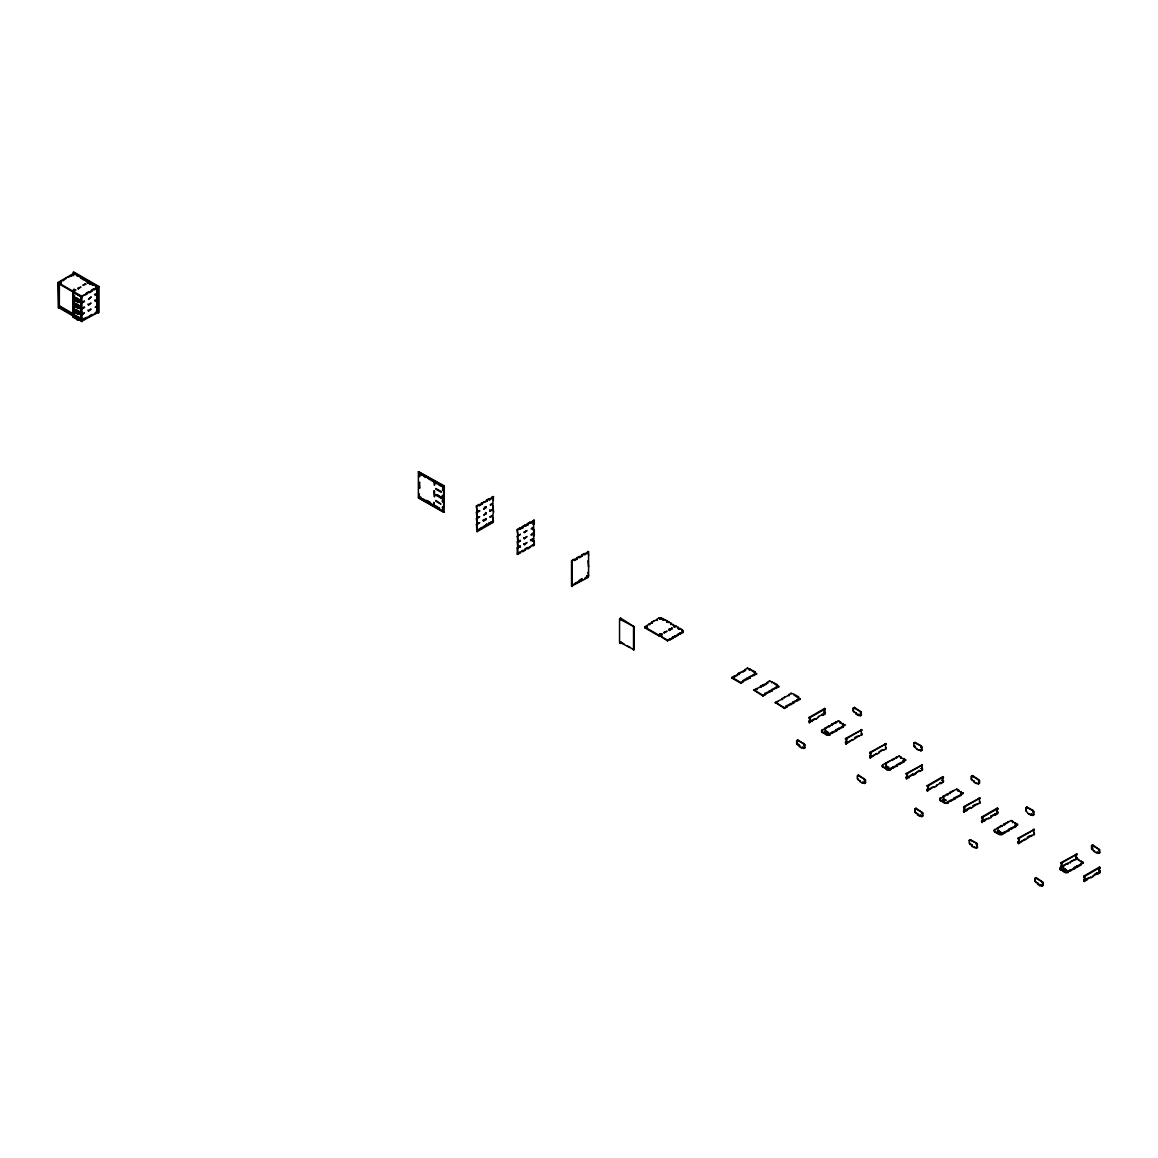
<?xml version="1.0" encoding="UTF-8"?>
<svg xmlns="http://www.w3.org/2000/svg" width="1158" height="1158" viewBox="0 0 1158 1158"><rect width="100%" height="100%" fill="white"/><g stroke="black" fill="none" stroke-linecap="round" stroke-linejoin="round"><path stroke-width="1.5" d="M59.796 283.681C61.302 280.583 60.187 284.926 60.433 282.523L61.056 283.681L59.854 283.276M73.345 314.556L60.433 307.102L61.056 306.74L60.433 307.898L60.433 306.363C61.432 307.695 58.957 305.871 60.998 307.869M61.056 307.536L59.854 307.203M73.055 275.792L73.692 271.942L98.966 286.533L98.966 312.646L96.432 311.907M65.485 278.137L66.107 278.499L58.537 282.885L58.537 308.26L57.9 282.523L74.329 273.042M73.055 273.766L74.952 273.404M68.004 277.413L75.588 273.766M59.796 282.885L61.056 282.885M77.485 274.851L76.848 275.951M78.107 275.951L78.744 276.313M81.277 277.052L80.64 278.137M82.696 277.862L82.059 278.962L84.592 280.424L85.214 279.324M86.01 280.511L86.647 280.873M73.345 291.512L75.907 289.992L72.751 291.092L72.751 315.743M78.426 288.53L80.959 287.083L77.803 288.168L78.426 289.268M89.803 281.973L87.907 283.059L89.166 281.611L89.166 282.335M74.763 292.395L73.504 293.133M93.755 284.246L93.118 285.346L89.166 283.059M73.504 296.043L74.763 296.043M74.141 297.143L77.962 298.619M59.348 283.435L59.348 306.479L59.984 306.117M96.273 285.708L95.636 286.808L97.069 287.618M76.689 297.896L76.066 298.981M95.549 287.763L96.809 287.763L96.809 292.873M97.692 286.533L96.432 287.256L97.069 288.356L94.536 289.804L93.899 288.718L91.381 290.18L92.003 291.266L89.484 292.728L88.848 291.628L86.329 293.09L86.951 294.19L80.51 296.448L81.784 297.172M57.9 282.523L81.9 296.376L98.966 286.533M79.222 299.343L78.585 300.443L77.325 298.981M74.141 302.397L74.763 302.035L73.504 302.035L74.141 303.845M81.147 300.458L80.51 300.096L80.51 301.558L81.9 302.354L84.433 300.892L84.433 301.63L80.51 303.164L81.147 296.81L73.504 292.395L73.504 297.505A2.678 1.549 0 0 0 73.504 299.69L77.354 301.92A2.678 1.549 0 0 0 81.147 301.92M94.536 294.335L97.692 293.235L97.069 286.894M73.504 308.014L74.763 308.014M79.222 305.336L78.585 306.421L77.325 304.959M81.147 306.436L80.51 306.074L80.51 307.536L81.9 308.332L84.433 306.884L84.433 307.608L80.51 309.143L81.147 302.788M88.529 304.511L91.062 303.049L88.529 305.234L87.907 304.149M94.536 300.313L97.692 299.227L97.069 298.851M74.141 315.816L74.763 313.992M80.51 312.79L81.784 312.052M76.689 315.83L76.066 316.93L77.325 317.654L77.325 316.93M81.147 314.021L81.147 315.483L84.433 312.863L81.9 314.325L77.325 310.952M88.529 310.489L91.062 309.027L88.529 311.212L87.907 310.127M80.51 318.768L81.784 318.045M97.069 310.822L96.432 311.184L98.329 311.545L97.692 311.184M83.796 318.479L86.951 317.379L86.329 317.741M97.069 311.545L94.536 313.731M81.277 314.687L81.277 321.388L92.003 314.469L89.484 316.655M94.189 313.934L97.069 312.269L97.069 305.567L97.692 305.929L95.173 307.391L97.692 305.205L97.069 293.611L97.692 293.973L95.173 295.42L95.173 294.697M81.277 321.388L97.692 312.646L97.692 287.256L73.692 273.404M418.371 471.668L444.281 485.897L443.644 512.372L418.371 497.781L418.371 471.668L443.644 486.259L443.644 512.372M419.645 473.13L419.645 476.778L419.008 472.768L420.267 472.768M420.267 473.492L422.163 475.316L420.267 474.23M423.437 475.316L425.956 477.501L423.437 476.054M431.326 479.875L437.637 483.523M431.326 480.613L434.482 481.699M433.859 482.061L434.482 485.347L435.119 482.061M438.433 483.986L441.589 485.81M418.371 497.781L444.281 512.01M422.8 498.881L419.645 497.781L419.008 493.771L419.008 497.419M435.9 488.502L441.589 491.788M442.385 486.259L443.007 485.897L443.007 490.268L442.385 486.259L444.281 485.897M424.06 499.605L423.437 499.243L426.593 501.067L426.593 500.343L425.956 501.428M442.385 489.906L443.644 489.906L443.007 490.268M435.9 494.48L441.589 497.766L437.796 494.842M425.319 501.79L426.593 501.067M428.011 501.153L427.374 502.254L428.011 501.153L430.53 502.615M442.385 495.667L443.644 495.667L442.385 495.667L442.385 501.501L443.644 501.501L442.385 501.501M441.589 497.043L440.966 498.128L441.589 497.766M435.9 500.459L440.966 504.106L435.9 501.197M431.326 503.802L437.637 507.45M434.482 504.902L433.859 505.264L433.859 502.34L434.482 505.626L437.637 506.726M442.385 507.262L443.644 507.262L442.385 507.262L443.007 511.271L443.007 506.9M476.43 505.916L477.053 512.27L476.43 505.916L478.949 504.454L479.586 505.554L478.949 504.454M481.482 503.006L482.119 504.092L481.482 503.006L487.171 501.182L486.534 500.082L487.171 501.182M486.534 500.082L489.067 498.62L489.689 499.72L489.067 498.62M493.482 496.796L492.222 498.258L491.585 497.158L493.482 496.796L492.845 503.151L490.326 504.599L490.326 505.337L492.845 503.875L493.482 512.039L492.845 505.843M477.053 506.278L481.482 503.73M482.119 503.368L486.534 500.806M487.171 500.444L491.585 497.897M479.586 505.554L482.119 504.092M489.689 499.72L492.222 498.258M476.43 511.894L479.586 510.808L476.43 512.632L477.053 518.248L477.053 512.994M486.215 506.972L483.697 509.158L486.215 506.972L484.319 507.334L484.956 507.711M476.43 512.632L479.586 510.808M476.43 518.61L479.586 516.786L476.43 518.61L477.053 524.227L477.053 518.972M486.215 512.951L483.697 515.151L486.215 513.689L485.593 512.589L486.215 513.689M489.689 510.953L492.845 509.129L490.326 511.315L489.689 510.215L490.326 511.315M493.482 512.039L492.845 515.107L489.689 516.931M483.06 520.029L486.215 518.943L483.697 521.129L483.697 520.391M476.43 524.588L479.586 522.765L476.43 524.588L477.053 531.667L492.845 522.548L492.845 517.438M483.06 520.767L486.215 518.943M490.326 517.293L492.845 515.831L493.482 521.447M478.949 529.119L482.119 527.295L482.119 528.019M477.863 530.465L487.171 524.371L484.015 526.195M487.909 524.675L492.222 521.447L489.067 523.271L489.689 523.648L489.067 522.548M517.25 529.481L517.872 535.836L517.25 529.481L519.768 528.019L520.405 529.119L519.768 528.019M522.301 526.572L522.938 527.657L522.301 526.572L524.82 525.11L525.457 526.195L524.82 525.11M527.353 523.648L527.99 524.748L527.353 523.648L529.886 522.186L530.509 523.286L529.886 522.186M534.301 520.362L532.405 521.462L534.301 520.362L534.301 524.009L533.042 524.009L534.301 524.009M517.872 529.843L522.301 527.295M522.938 526.933L527.353 524.371M527.99 524.009L532.405 521.462M520.405 529.119L522.938 527.657M525.457 526.195L527.99 524.748M530.509 523.286L533.042 521.824M517.25 536.197L520.405 534.374L517.25 536.197L517.872 541.814L517.872 536.559M533.664 524.371L533.664 526.716L531.146 528.902L533.664 527.44L534.301 535.604L534.301 529.771L533.042 529.771L534.301 529.771M524.516 532.723L527.035 530.538L523.879 532.362L525.775 531.276M517.25 541.452L520.405 540.352L517.25 542.176L517.872 547.792L517.872 542.537L520.405 541.076M524.516 538.716L527.035 536.516L523.879 538.34L524.516 538.716L523.879 537.616M533.664 535.242L533.042 535.604L534.301 535.604M517.25 547.43L520.405 546.33L517.25 548.154L517.25 554.132L520.405 553.046L519.768 551.946L517.25 554.132M530.509 539.773L533.664 538.673L533.664 535.98M517.25 548.154L520.405 546.33M530.509 540.496L533.664 538.673M524.516 544.694L527.035 542.509L523.879 544.332L524.516 544.694L523.879 543.594M534.301 541.379L533.042 541.379L534.301 541.379L534.301 545.027L533.664 539.411L531.146 540.858L531.146 540.135M524.82 549.037L527.353 547.575L527.99 548.66L527.353 547.575M520.405 552.308L530.509 546.475L529.886 546.837M530.509 546.475L533.664 544.651M522.938 551.584L522.301 550.484L522.938 551.584L525.457 550.122M527.99 548.66L530.509 547.213M532.405 544.651L533.042 545.751L534.301 545.027M587.96 577.451L586.686 576.004L587.96 577.451L571.531 586.209L571.531 560.819L574.064 559.372L574.686 560.458L574.064 559.372M576.583 557.91L577.22 558.996L576.583 557.91L579.116 556.448L579.738 557.548L579.116 556.448M581.634 554.986L582.271 556.086L581.634 554.986L584.168 553.538L584.804 554.624L584.168 553.538M588.582 551.715L586.686 552.8L588.582 551.715L588.582 566.957L587.96 560.747M571.531 560.819L576.583 558.634M577.22 558.272L581.634 555.724M582.271 555.348L586.686 552.8M574.686 560.458L577.22 558.996M579.738 557.548L582.271 556.086M584.804 554.624L587.323 553.162M588.582 566.957L588.582 576.366L587.96 572.356M579.116 580.375L581.634 578.913L582.271 580.013L581.634 578.913M583.024 579.579L574.064 584.023L577.22 582.199M579.116 581.099L582.271 579.275M619.993 642.343L620.63 643.501L620.63 641.966L619.544 642.082L619.544 619.038L620.63 618.126L634.179 626.753L634.179 649.797L620.63 642.704M619.993 619.284L619.993 618.488M620.63 618.126L620.63 619.66L621.253 619.284M620.63 619.66L634.179 626.753M646.584 625.899L654.169 620.789L657.324 619.689L657.324 620.427L656.687 619.327L659.22 617.865L663.635 618.965L663.013 620.051L663.635 618.965M651.636 622.251L652.272 623.337L651.636 622.251L654.169 620.789M644.688 626.985L647.221 625.523L644.688 627.708L644.688 626.985L658.902 635.192L661.435 633.73L662.058 634.83L661.435 633.73M659.22 617.865L659.843 618.965L661.739 618.604L667.428 621.151L666.791 622.251L667.428 621.151M621.253 642.343L619.993 643.139L621.253 642.343L624.133 643.993M670.743 624.524L671.379 623.424L664.909 619.689M671.379 623.424L670.743 623.8L675.331 626.435L672.798 624.249M660.161 634.164L660.798 633.802L660.161 634.902L659.539 633.802L660.798 633.802M669.006 629.359L672.161 628.258L669.642 630.444L669.006 629.359L669.642 630.444M675.331 625.711L674.057 626.435L674.694 626.796M644.688 627.708L658.902 635.916L662.058 634.092M663.954 633.006L667.109 631.182L663.954 632.268L664.591 632.644M669.006 630.082L672.161 628.258M674.057 627.173L675.954 626.073L678.487 627.535L677.85 628.62L679.905 629.084L677.85 627.897L678.487 627.535M681.801 630.184L683.22 630.994L683.22 632.456L672.48 637.204L673.116 638.29L672.48 637.204M673.116 638.29L667.428 640.837L659.539 635.554L667.428 640.113L678.168 635.38L677.531 634.28L683.22 631.732L681.801 630.907M683.22 630.994L683.22 632.456M751.412 670.366L756.623 674.101L746.838 678.298L742.727 680.672L743.364 681.773L740.831 683.22L731.668 677.937L740.831 672.653M738.312 673.377L738.934 674.477L738.312 673.377L745.578 669.917L742.828 672.219M745.578 670.641L744.941 669.556L747.46 668.094L755.204 671.828L754.567 672.928L755.204 671.828M731.668 677.937L737.574 675.259M747.46 668.094L749.515 670.004L750.152 668.904M749.356 676.837L749.993 677.937L749.356 676.837L756.623 673.377M731.668 677.213L740.831 682.496L749.993 677.937M765.51 694.554L764.873 693.454L765.51 694.554L762.977 696.016L753.815 689.994L766.35 684.219M760.459 686.158L761.081 687.259L760.459 686.158L767.711 682.699L767.711 683.423L767.088 682.337L769.607 680.875L777.351 684.61L776.714 685.71L777.351 684.61M764.873 693.454L778.769 686.897L773.558 683.148M771.503 689.632L772.14 690.718L771.503 689.632L778.769 686.158M753.815 689.994L762.977 695.278L772.14 690.718M786.977 706.945L786.34 705.859L786.977 706.945L784.458 708.406L775.295 702.385L782.562 698.925L782.562 699.649L781.925 698.564L789.191 695.09L788.555 694.728L789.191 695.828M788.555 694.728L791.088 693.266L793.766 694.091L798.817 697.015L798.195 698.1L800.236 699.287L793.766 694.814M775.295 703.123L777.814 701.661M786.34 705.859L800.236 699.287M792.984 702.023L793.606 703.123L792.984 702.023L800.236 698.564M775.295 702.385L784.458 707.683L793.606 703.123M815.594 718.8L816.216 718.438L809.022 722.592L809.022 721.13L810.282 721.13L810.282 718.221L809.022 717.482L824.684 708.435L825.321 709.536L824.062 709.536L824.062 712.459L825.321 712.459L825.321 713.907L822.788 715.369L822.166 714.283L822.788 715.369M809.022 718.221L825.321 708.812M809.022 721.13L810.282 721.13M824.062 712.459L825.321 712.459M812.178 721.492L811.555 720.406L814.248 718.843M818.113 716.614L824.684 713.545M816.216 719.161L818.749 716.976M797.254 744.782L799.816 745.52L796.632 743.682L796.632 740.758L797.891 740.034L804.897 744.811L804.897 747.735L803.638 748.459L801.712 747.344M853.171 708.117L854.445 707.379L860.814 711.794L853.808 707.755L853.171 711.026L853.171 708.117L853.808 708.479M796.632 743.682L797.254 740.396L804.274 743.711M824.872 728.831L832.081 724.676L831.444 724.3L832.081 725.4M831.444 724.3L838.653 720.884L840.578 721.984L839.941 723.084M832.79 724.257L838.653 720.884M853.171 711.026L854.445 711.765M825.538 730.669L824.916 731.031L828.071 732.855L825.538 730.669L824.916 731.769L828.071 732.855M840.578 721.984L839.941 722.36L845.022 725.299L835.931 729.815L836.568 730.915L835.931 729.815M853.808 712.127L856.37 712.879M799.179 745.882L799.816 746.259M855.733 713.241L860.191 715.803L861.451 715.079L860.814 711.794M803.638 744.087L804.274 744.449M803.638 744.811L804.897 744.811M860.191 712.156L861.451 712.156M828.071 732.131L827.434 733.217M858.889 714.327L858.266 715.427L858.889 714.327L860.814 715.441L860.814 712.532M829.36 733.607L829.996 734.708L829.36 733.607L843.14 727.108L842.503 726.023L843.14 727.108M842.503 726.023L845.022 724.561M829.36 734.331L836.568 730.915M845.47 743.639L852.679 739.484L846.107 744.001L845.47 742.177L846.73 742.177L846.73 739.253L845.47 738.529L861.769 729.844L860.51 730.582M845.47 739.253L861.769 729.844M845.47 742.177L846.73 742.177M854.561 737.66L857.267 736.097M861.132 733.868L861.769 733.492L861.769 734.954L858.614 736.054M852.679 740.208L859.236 735.692L859.236 736.416M869.658 757.607L876.867 753.438L870.295 757.969L869.658 756.145L870.917 756.145L870.917 753.221L869.658 752.497L885.957 743.812L884.698 744.551M869.658 753.221L885.957 743.812M869.658 756.145L870.917 756.145M882.801 750.022L883.438 749.646L878.763 752.353L881.455 750.066M885.32 747.822L885.957 747.46L885.957 748.922L883.438 750.384M876.867 754.176L879.385 752.714M857.89 779.059L858.527 779.421L857.267 778.697L857.267 775.773L858.527 775.049L864.91 779.464L857.89 775.411L857.89 776.135L858.527 775.049M914.444 746.403L915.081 746.765L913.821 746.041L913.821 743.118L915.081 742.394L921.464 746.085L922.086 750.095L920.827 750.818L918.902 749.704L919.539 750.066M913.821 743.118L915.081 742.394M913.821 746.041L915.081 746.041M885.523 763.108L886.145 764.208L885.523 763.108L894.787 758.49M892.08 760.053L899.288 755.885L901.214 757.737M888.215 762.282L882.989 764.57A2.678 1.549 0 0 0 882.989 766.755L886.84 769.708A2.678 1.549 0 0 0 890.632 769.708L889.995 768.623L890.632 769.708M859.829 780.897L860.452 781.259L857.89 779.783M885.552 766.046L888.707 767.87M900.577 758.099L901.214 756.999M885.552 766.77L886.174 765.684M914.444 747.142L917.006 748.618M914.444 743.494L914.444 742.756L921.464 746.085M920.827 746.447L921.464 746.809M864.91 780.188L865.547 779.826L865.547 782.736L864.273 783.474L862.348 782.359L862.348 783.083L862.985 781.997L864.91 783.097L864.273 779.826M920.827 747.171L922.086 747.171M888.707 767.146L888.07 768.232M896.567 764.83L897.204 765.916L896.567 764.83L905.672 760.299L900.577 757.361M920.827 750.818L922.086 750.095M889.995 768.623L903.776 762.123L903.139 761.038L903.776 762.123M903.139 761.038L905.672 759.576M889.995 769.346L897.204 765.916M909.262 777.554L908.639 776.453L909.262 777.554L906.106 778.639L906.106 777.192L907.38 777.192L907.38 774.268L906.106 773.544L922.405 764.859L921.146 765.583M906.106 774.268L922.405 764.859M906.106 777.192L907.38 777.192M909.985 775.686L912.678 774.123L913.315 775.223L912.678 774.123M919.886 771.431L919.886 770.692L915.211 773.399L919.249 770.331L919.886 771.431L922.405 769.969L922.405 768.507L921.146 768.507L922.405 768.507M909.262 776.815L915.211 773.399M913.315 775.223L915.833 773.761M933.724 787.006L934.361 786.644L927.153 790.798L927.153 789.336L928.426 789.336L928.426 786.427L927.153 785.689L942.829 776.642L943.452 777.742L942.192 777.742L942.192 780.666L943.452 780.666L943.452 782.113L940.933 783.575L940.296 782.49L940.933 783.575M927.153 786.427L943.452 777.018M927.153 789.336L928.426 789.336M942.192 780.666L943.452 780.666M927.153 790.798L932.378 787.049M936.894 785.182L936.257 785.544L940.933 782.851M934.361 787.368L936.894 785.906M914.762 808.964L916.021 808.241L922.405 812.655L915.399 808.602L914.762 811.888L914.762 808.964L915.399 809.341M971.316 776.323L972.575 775.585L978.959 780L971.953 775.961L971.316 779.233L971.316 776.323L971.953 776.685M943.017 796.313L943.654 797.399L943.017 796.313L950.211 792.883L949.589 792.506L950.211 793.606M949.589 792.506L956.783 789.09L958.708 790.19L958.086 791.29M914.762 811.888L916.021 812.612M945.71 795.474L940.484 798.499A2.678 1.549 0 0 0 940.484 800.685L944.349 802.914A2.678 1.549 0 0 0 948.127 802.914L947.505 801.814L948.127 802.914M950.935 792.463L953.627 790.914M971.316 779.233L972.575 779.971M915.399 812.988L917.947 813.727M943.683 798.875L943.046 799.237L946.202 800.337L943.683 798.875L943.046 799.975L944.306 800.699L944.306 799.975M958.708 790.19L958.086 790.567L963.166 793.505L954.076 798.021L954.699 799.121L954.076 798.021M971.953 780.333L974.5 781.085M917.324 814.088L921.782 816.665L923.042 815.941L922.405 812.655M973.878 781.447L974.5 781.809M921.782 813.017L923.042 813.017M978.322 780.376L979.596 780.376L979.596 783.286L978.322 784.009L976.397 782.909M920.48 815.189L919.843 816.289L920.48 815.189L922.405 816.303L922.405 813.379M963.166 793.505L960.604 792.014M947.505 801.814L961.27 795.314L960.633 794.229L961.27 795.314M960.633 794.229L963.166 792.767M947.505 802.537L954.699 799.121M970.172 808.052L970.809 807.691L963.615 811.845L963.615 810.383L964.875 810.383L964.875 807.459L963.615 806.735L979.9 798.05L978.64 798.788M963.615 807.459L979.9 798.05M963.615 810.383L964.875 810.383M970.172 807.314L966.134 809.659L966.771 810.021M972.706 805.867L975.398 804.303M979.277 802.074L979.9 801.698L979.9 803.16L976.744 804.26M963.615 811.845L966.771 810.745M970.809 808.414L977.381 803.898L977.381 804.622M988.165 818.431L988.802 818.069L981.593 822.223L981.593 820.776L982.867 820.776L982.867 817.852L981.593 817.128L997.27 808.081L997.892 809.167L996.633 809.167L996.633 812.091L997.892 812.091L997.892 813.553L995.373 815.015L994.736 813.915L995.373 815.015M981.593 817.852L997.892 808.443M981.593 820.776L982.867 820.776M996.633 812.091L997.892 812.091M984.763 821.138L984.126 820.038L986.819 818.489M990.698 816.245L991.32 817.345L990.698 816.245L993.39 814.696M991.32 816.607L997.27 813.191M988.802 818.807L991.32 817.345M969.839 844.414L972.387 845.166L969.203 843.314L969.203 840.404L970.462 839.666L976.845 843.357L977.482 847.366L976.208 848.09L974.283 846.99L974.92 847.352M1025.756 807.748L1027.016 807.025L1033.399 810.701L1034.036 814.711L1032.762 815.449L1028.318 813.611L1025.756 810.672L1025.756 807.748L1026.393 808.11M969.203 840.404L970.462 839.666M1025.756 810.672L1026.393 807.387L1033.399 810.701M997.458 828.462L1004.652 824.308L1004.029 823.946L1004.652 825.032M1004.029 823.946L1011.224 820.515L1013.149 821.63L1012.526 822.716M1005.376 823.903L1008.705 821.977M998.124 830.315L997.487 830.677L1000.642 832.501L998.124 830.315L997.487 831.401L1000.642 832.501M971.765 845.528L972.387 845.89M969.839 840.766L969.839 840.042L976.845 843.357M976.208 843.719L976.845 844.081M1032.762 811.063L1033.399 811.44M976.208 844.443L977.482 844.443M1032.762 811.801L1034.036 811.801M1000.642 831.762L1000.02 832.863M1011.224 820.515L1017.607 824.93L1008.517 829.446L1009.139 830.547L1008.517 829.446M1031.474 813.973L1030.837 815.058L1031.474 813.973L1033.399 815.087L1033.399 812.163M976.208 848.09L977.482 847.366M1001.945 833.239L1002.567 834.339L1001.945 833.239L1015.711 826.754L1015.074 825.654L1015.711 826.754M1015.074 825.654L1017.607 824.192M1001.945 833.977L1009.139 830.547M1018.041 843.27L1025.25 839.116L1018.678 843.632L1018.041 841.808L1019.315 841.808L1019.315 838.899L1018.041 838.16L1034.34 829.49L1033.081 830.214M1018.041 838.899L1034.34 829.49M1018.041 841.808L1019.315 841.808M1027.146 837.292L1029.838 835.729M1033.718 833.499L1034.34 833.138L1034.34 834.6L1031.185 835.685M1025.25 839.84L1031.821 835.323L1031.821 836.047M1060.685 867.892L1060.685 866.43L1061.944 866.43L1061.944 863.506L1060.685 862.782L1076.983 854.097L1075.724 854.836L1075.724 857.745L1076.983 857.745L1076.983 859.207L1071.121 861.132M1034.963 878.357L1036.222 877.634L1042.605 882.049L1035.585 877.996L1034.963 881.281L1034.963 878.357L1035.585 878.734M1060.685 863.506L1076.983 854.097M1091.516 845.716L1092.776 844.978L1099.159 849.393L1092.139 845.354L1092.776 848.626L1091.516 848.626L1091.516 845.716L1092.776 844.978M1060.685 866.43L1061.944 866.43M1075.724 857.745L1076.983 857.745M1034.963 881.281L1036.222 882.005M1092.139 849.002L1092.776 849.364M1035.585 882.382L1038.147 883.12M1065.765 870.092L1066.402 869.73L1063.247 868.63L1066.402 870.454M1078.272 859.96L1083.367 862.898L1074.262 867.414L1074.899 868.514L1074.262 867.414M1094.064 850.84L1094.701 851.202L1092.139 849.726M1037.51 883.482L1041.968 886.058L1043.228 885.334L1042.605 882.049M1041.968 882.41L1043.228 882.41M1098.522 849.769L1099.782 849.769L1099.782 852.679L1098.522 853.403L1096.597 852.302M1040.68 884.582L1040.043 885.682L1040.68 884.582L1042.605 885.696L1042.605 882.772M1083.367 862.898L1080.805 861.422M1067.69 871.207L1068.327 872.307L1067.69 871.207L1077.418 867.053L1081.471 864.722L1080.834 863.622L1083.367 862.16M1067.69 871.931L1074.899 868.514M1090.373 877.446L1091.01 877.084L1083.801 881.238L1083.801 879.776L1085.06 879.776L1085.06 876.852L1083.801 876.128L1099.463 867.081L1100.1 868.182L1098.841 868.182L1098.841 871.091L1100.1 871.091L1100.1 872.553L1097.567 874.015L1096.944 872.915L1097.567 874.015M1083.801 876.852L1100.1 867.443M1083.801 879.776L1085.06 879.776M1098.841 871.091L1100.1 871.091M1086.334 879.052L1089.027 877.489M1094.252 874.478L1096.944 872.915M1083.801 881.238L1086.957 880.138M1093.528 875.622L1092.906 875.984L1100.1 872.553M1091.01 877.807L1093.528 876.345M493.482 500.444L492.845 496.435M588.582 555.348L587.96 551.338M1099.782 852.679L1098.522 853.403M920.827 750.095L921.464 750.456L921.464 747.532M1097.219 851.926L1099.159 853.041L1099.159 850.131M855.733 713.965L858.266 715.427M916.369 748.98L918.902 750.442M973.878 782.171L976.397 783.633M1028.318 813.611L1030.837 815.058M1094.064 851.564L1096.597 853.026M486.215 507.711L485.593 506.611M73.055 272.304L98.329 286.894L98.329 313.007M430.53 479.426L427.374 477.603L429.908 479.788L429.908 479.065M86.01 281.235L88.529 283.435M434.482 482.437L437.015 483.885L437.015 483.161M438.433 484.71L440.966 486.172M825.321 709.536L824.684 708.435M861.769 730.582L861.132 729.482M885.957 744.551L885.32 743.45M922.405 765.583L921.782 764.497M943.452 777.742L942.829 776.642M979.9 798.788L979.277 797.688M997.892 809.167L997.27 808.081M1034.34 830.214L1033.718 829.128M1076.983 854.836L1076.347 853.735M1100.1 868.182L1099.463 867.081M97.692 290.18L98.329 290.542L97.069 290.542M479.586 511.532L478.949 510.446M679.905 628.36L682.438 629.807M1078.909 859.598L1076.983 858.483L1060.685 867.154A2.678 1.549 0 0 0 1060.685 869.34L1064.535 872.307A2.678 1.549 0 0 0 1068.327 872.307M754.567 672.928L756.623 674.101M776.714 685.71L778.769 686.897M435.9 489.226L440.966 492.15M861.769 734.954L861.132 730.944M885.957 748.922L885.32 744.912M905.672 760.299L903.747 758.461M922.405 769.969L921.782 765.959M979.9 803.16L979.277 799.15M1017.607 824.93L1015.682 823.092M1034.34 834.6L1033.718 830.575M491.585 521.824L492.845 522.548M486.215 519.667L485.593 518.567M97.692 295.941L98.329 296.303L97.069 296.303M672.161 628.997L671.539 627.897M487.171 524.371L486.534 524.009L487.171 525.095M97.069 299.589L97.692 299.951L95.173 301.413L95.173 300.675M435.9 495.219L440.966 498.128M892.08 759.315L892.717 760.415M97.692 301.775L98.329 302.137L97.069 302.137M520.405 547.068L519.768 545.968M58.537 283.609L72.751 291.816M73.374 292.178L81.277 296.738M809.022 717.482L810.282 718.221M845.47 738.529L846.73 739.253M869.658 752.497L870.917 753.221M906.106 773.544L907.38 774.268M927.153 785.689L928.426 786.427M963.615 806.735L964.238 810.021M981.593 817.128L982.867 817.852M1018.041 838.16L1019.315 838.899M1060.685 862.782L1061.944 863.506M1083.801 876.128L1084.438 879.414M97.692 307.536L98.329 307.898L97.069 307.898M824.872 728.107L825.509 729.193M997.458 827.738L998.095 828.824M427.374 501.53L430.53 503.354M829.996 734.708A2.678 1.549 0 0 1 826.204 734.708L822.354 732.478A2.678 1.549 0 0 1 822.354 730.293L828.925 725.762M1002.567 834.339A2.678 1.549 0 0 1 998.789 834.339L994.925 832.11A2.678 1.549 0 0 1 994.925 829.924L1001.496 825.408M72.751 297.07L73.504 297.505M1063.247 869.369L1064.506 870.092L1064.506 869.369M80.51 302.426L81.9 303.092M77.354 301.196L73.504 298.967A2.678 1.549 0 0 1 73.504 296.781L81.147 301.196A2.678 1.549 0 0 1 77.354 301.196L77.354 301.92M822.354 729.554A2.678 1.549 0 0 0 822.354 731.74L826.204 733.969A2.678 1.549 0 0 0 829.996 733.969M882.989 766.755L886.84 768.984A2.678 1.549 0 0 0 890.632 768.984M940.484 797.761A2.678 1.549 0 0 0 940.484 799.946L944.349 802.176A2.678 1.549 0 0 0 948.127 802.176M994.925 829.2A2.678 1.549 0 0 0 994.925 831.386L998.789 833.615A2.678 1.549 0 0 0 1002.567 833.615M1060.685 869.34L1064.535 871.569A2.678 1.549 0 0 0 1068.327 871.569M77.962 304.597L76.689 303.874L76.066 304.959M72.751 303.049L73.504 303.483A2.678 1.549 0 0 0 73.504 305.669L77.354 307.898A2.678 1.549 0 0 0 81.147 307.898M78.643 307.188L81.9 309.07M80.51 308.404L81.147 313.876A2.678 1.549 0 0 1 77.354 313.876L73.504 311.661A2.678 1.549 0 0 1 73.504 309.461L73.504 304.366M77.354 307.174L73.504 304.945A2.678 1.549 0 0 1 73.504 302.759L81.147 307.174A2.678 1.549 0 0 1 77.354 307.174L77.354 307.898M81.147 312.428L80.51 312.052L80.51 313.514M72.751 309.027L74.141 309.837L74.141 308.375M77.962 312.921L81.9 315.048M77.354 313.152L73.504 310.923A2.678 1.549 0 0 1 73.504 308.737L81.147 313.152A2.678 1.549 0 0 1 77.354 313.152L77.354 313.876M73.504 311.068L74.141 310.706M83.796 319.203L84.433 318.841M61.056 306.74L74.141 314.354M77.962 316.568L79.222 317.292L78.585 318.392L81.277 319.941M81.147 318.407L80.51 318.045L80.51 319.492M58.537 306.812L72.751 315.005M58.537 307.536L73.374 316.105L73.374 291.454M76.008 317.625L81.277 320.665M73.504 316.901L77.354 319.13A2.678 1.549 0 0 0 81.147 319.13L73.504 314.715A2.678 1.549 0 0 0 73.504 316.901L77.354 319.869A2.678 1.549 0 0 0 81.147 319.869L81.147 314.759M804.897 747.735L803.638 748.459M865.547 782.736L864.273 783.474M626.999 645.657L629.865 647.308M802.349 746.982L804.274 748.097L804.274 745.173M976.208 847.366L976.845 847.728L976.845 844.819M799.179 746.62L801.712 748.082M859.829 781.621L862.348 783.083M917.324 814.827L919.843 816.289M971.765 846.252L974.283 847.714M1037.51 884.22L1040.043 885.682M60.998 283.276L60.433 284.072L60.433 283.247M1099.463 868.543L1099.463 871.467M1084.438 880.138L1084.438 881.6M1081.427 861.045L1081.427 861.784M1077.418 866.314L1077.418 867.053M1076.795 865.952L1076.795 866.691M1076.347 855.197L1076.347 858.107M1070.861 870.107L1070.861 870.845M1070.412 862.276L1070.412 863M1070.224 869.745L1070.224 870.483M1067.879 864.461L1067.256 863.361L1063.203 865.706L1063.84 866.792L1061.321 868.254L1061.321 866.792M1065.143 869.007L1065.143 869.73M1064.535 871.569L1064.535 872.307M1063.869 868.268L1063.869 869.007M1061.321 863.144L1061.321 866.068M1041.968 885.334L1041.968 886.058M1036.222 877.634L1036.222 878.357M1032.762 814.711L1032.762 815.449M1027.016 807.025L1027.016 807.748M1018.678 838.537L1018.678 841.446M1018.678 842.184L1018.678 843.632M1015.045 823.454L1015.045 824.178M1011.672 828.361L1011.672 829.085M1011.035 827.999L1011.035 828.723M1008.068 821.615L1008.068 822.339M1005.101 832.153L1005.101 832.877M1004.464 831.791L1004.464 832.515M1002.133 825.77L1002.133 826.494M999.383 831.039L999.383 831.762M998.746 831.401L998.746 832.124M998.789 833.615L998.789 834.339M997.27 809.543L997.27 812.453M994.925 831.386L994.925 832.11M982.23 817.49L982.23 820.4M982.23 821.138L982.23 822.6M978.959 780.738L978.322 784.009M972.575 775.585L972.575 776.323M970.462 843.314L970.462 844.052M964.238 810.745L964.238 812.207M961.241 791.652L961.241 792.39M957.232 796.921L957.232 797.659M956.783 789.09L956.783 789.814M956.595 796.559L956.595 797.297M950.66 800.714L950.66 801.452M950.023 800.352L950.023 801.09M947.693 794.33L947.693 795.068L947.056 793.968M944.942 799.613L944.942 800.337M944.349 802.176L944.349 802.914M942.829 778.104L942.829 781.751M940.484 799.946L940.484 800.685M927.79 786.05L927.79 788.974M927.79 789.698L927.79 791.16M921.782 815.941L921.782 816.665M916.021 808.241L916.021 808.964M906.743 773.906L906.743 776.815M906.743 777.554L906.743 779.016M899.737 763.73L899.737 764.454M899.288 755.885L899.288 756.623M899.1 763.368L899.1 764.092M896.755 757.346L896.755 758.07L896.133 756.985M893.165 767.522L893.165 768.246M892.529 767.161L892.529 767.884M889.561 760.777L889.561 761.501M887.448 766.408L887.448 767.146M886.811 766.77L886.811 767.508M886.84 768.984L886.84 769.708M870.295 752.859L870.295 755.783M870.295 756.507L870.295 757.969M860.191 715.079L860.191 715.803M854.445 707.379L854.445 708.117M846.107 738.891L846.107 741.815M846.107 742.539L846.107 744.001M843.096 723.446L843.096 724.184M842.474 723.808L842.474 724.546M839.087 728.715L839.087 729.453M838.464 728.353L838.464 729.091M836.119 722.331L836.119 723.07M835.497 721.97L835.497 722.708M832.515 732.507L832.515 733.246M831.893 732.145L831.893 732.884M829.548 726.124L829.548 726.862M826.798 731.407L826.798 732.131M826.204 733.969L826.204 734.708M826.175 731.769L826.175 732.493M824.684 709.897L824.684 712.821M822.354 731.74L822.354 732.478M809.659 717.844L809.659 720.768M809.659 721.492L809.659 722.954M797.891 740.034L797.891 740.758M797.891 743.682L797.891 744.406M797.717 700.025L797.717 700.749M797.08 699.649L797.08 700.387M791.088 693.266L791.088 694.004M791.088 703.847L791.088 704.571M790.451 703.485L790.451 704.209M784.458 697.102L784.458 697.825M784.458 707.683L784.458 708.406M776.251 687.62L776.251 688.344M775.614 687.259L775.614 687.982M772.299 681.7L771.662 682.786L771.662 682.062M769.607 680.875L769.607 681.599M769.607 691.456L769.607 692.18M768.984 691.08L768.984 691.818M763.614 685.073L763.614 685.797M762.977 684.711L762.977 685.435M762.977 695.278L762.977 696.016M756.985 688.894L756.985 689.632L756.348 688.532M754.104 674.839L754.104 675.563M753.467 674.477L753.467 675.201M749.515 669.281L749.515 670.004M747.46 678.66L747.46 679.399M746.838 678.298L746.838 679.037M740.831 682.496L740.831 683.22M734.838 676.113L734.838 676.837M734.201 675.751L734.201 676.475M680.687 633.18L680.687 633.918M680.064 632.818L680.064 633.556M679.268 628.722L679.268 629.445M675.954 626.073L675.954 626.796M675.635 636.104L675.635 636.828M675.013 635.742L675.013 636.466M670.583 639.028L670.583 639.752M669.961 638.651L669.961 639.39M668.846 621.976L668.846 622.7M667.428 640.113L667.428 640.837M661.739 617.865L661.739 618.604M661.117 618.227L661.117 618.965M660.48 617.865L660.48 618.604M659.843 618.227L659.843 618.965M658.902 635.192L658.902 635.916M649.739 624.075L649.739 624.799L649.117 623.699M633.542 627.115L633.542 650.159M579.738 580.737L579.738 581.461M572.168 561.196L572.168 586.57M533.664 520L533.664 523.648M533.042 545.027L533.042 545.751M517.872 548.516L517.872 554.508M484.015 501.544L484.015 502.268M477.053 524.95L477.053 531.667M443.007 495.306L443.007 501.863M440.966 510.099L438.433 507.899L438.433 508.637L439.07 507.537M437.015 507.088L437.015 507.812M429.908 502.977L429.908 503.716M428.011 477.241L428.011 477.964M420.904 497.057L420.267 498.143L420.267 497.419M96.809 293.756L96.809 298.851M96.809 299.734L96.809 304.844M96.809 305.712L96.809 310.822M92.322 284.159L92.322 283.435L91.699 284.521M89.803 283.724L89.803 284.448M81.9 296.376L81.9 321.765M81.277 296.014L81.277 301.992M81.277 302.716L81.277 307.97M81.277 308.708L81.277 313.948M78.585 312.399L79.222 311.314L76.689 309.852L76.066 310.952M77.354 319.13L77.354 319.869M74.329 273.766L74.329 274.489M74.141 296.419L74.141 297.867M73.692 274.128L73.692 274.866M73.504 298.388L73.504 303.483M73.504 310.344L73.504 315.454A2.678 1.549 0 0 0 73.504 317.639M63.589 279.961L63.589 280.699M882.989 767.479A2.678 1.549 0 0 1 882.989 765.293M1060.685 870.078A2.678 1.549 0 0 1 1060.106 868.384M645.802 626.869L647.394 626.985L645.802 626.869M645.802 627.593L647.394 627.708L645.802 627.593M74.011 289.341L73.374 289.703L74.633 289.703L74.011 289.341M85.374 283.797L82.855 285.259L86.01 284.159L85.374 283.797M91.062 297.07L88.529 299.256L91.062 297.07M533.664 532.694L531.146 534.88L533.664 532.694M587.323 576.366L584.804 578.551L587.323 576.366M71.159 275.59L70.537 275.951L71.159 275.59M419.645 482.539L419.008 482.177L419.645 488.372L419.645 482.539M434.482 491.108L433.859 490.746L434.482 496.941L434.482 491.108M61.056 281.423L60.433 281.785L61.056 281.423"/></g></svg>
